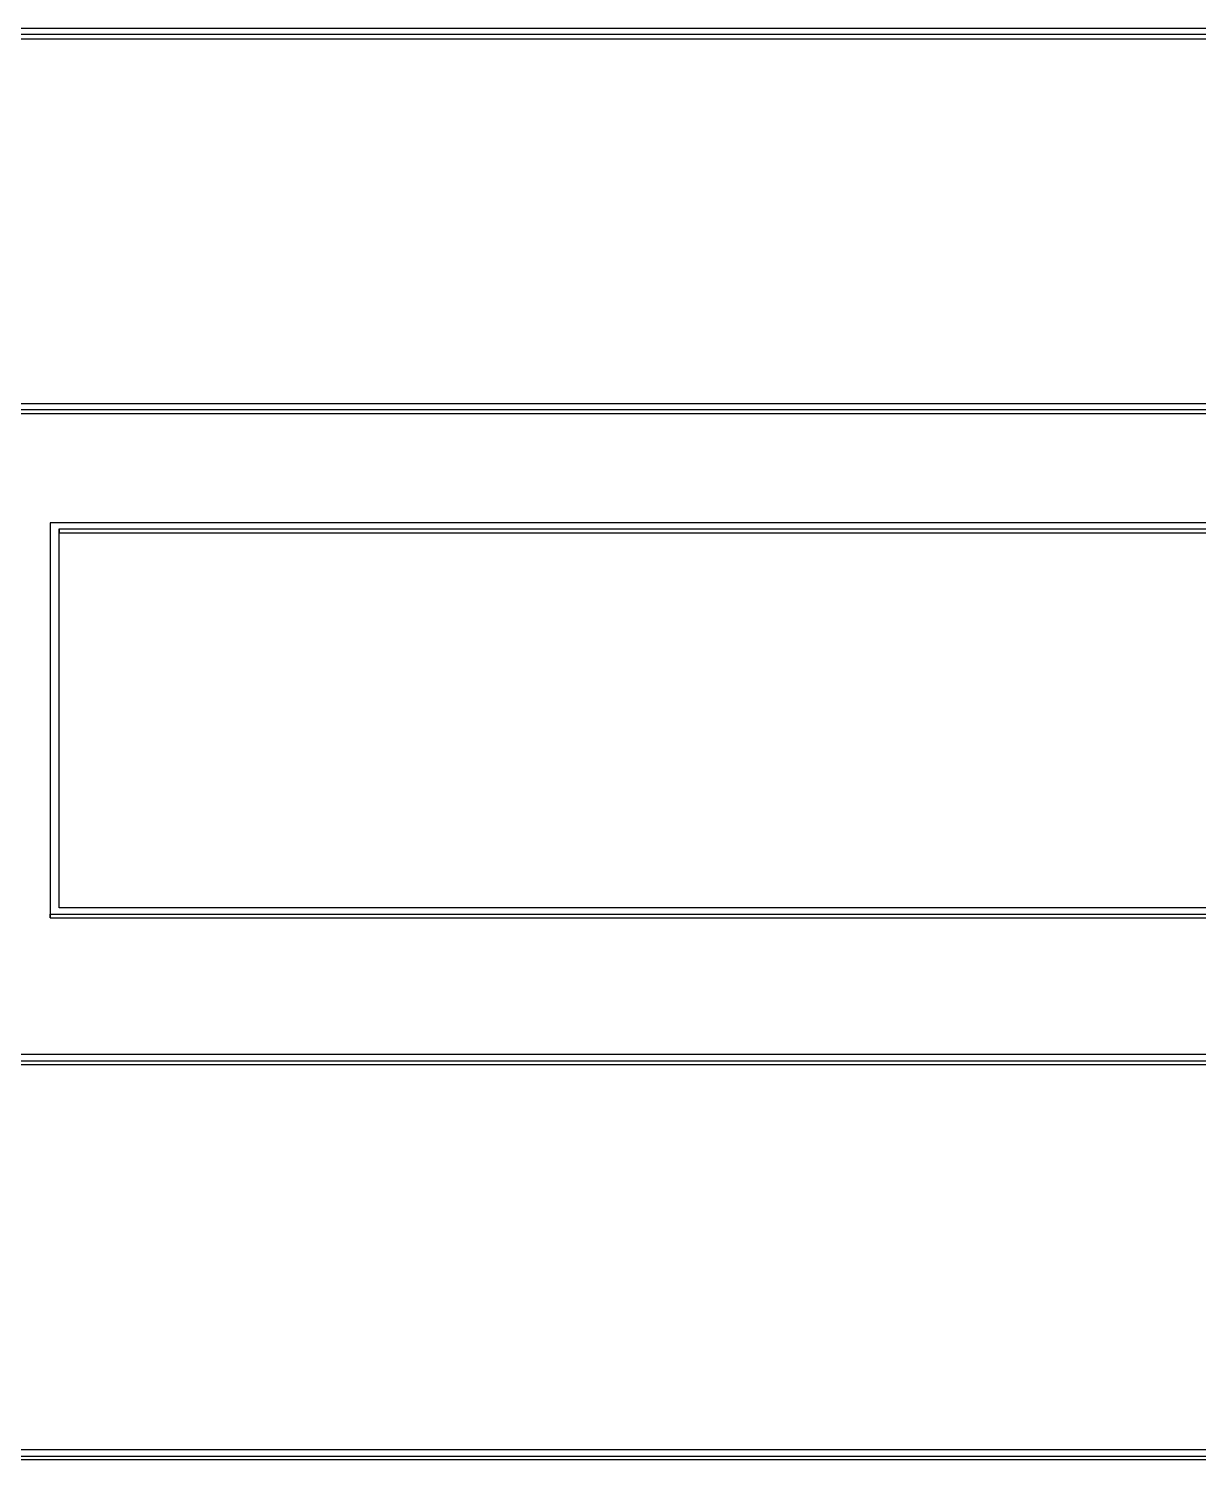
# Model space of a CAD drawing. Header units: millimetres. Extents: x 1852 to 4288, y 681 to 2404.
# Drawn here: x 2419.53 to 2427.02, y 2167.78 to 2176.94 of the extents above; entities that cross this region are included whole.
import ezdxf

# ---------------------------------------------------------------- set-up
doc = ezdxf.new("R2010")
doc.units = ezdxf.units.MM

msp = doc.modelspace()

# ---------------------------------------------------------------- linework, layer by layer
at = {"color": 7, "linetype": 'Continuous', "lineweight": 25}
for p, q in [((2439.731, 2176.9387), (2417.598, 2176.9387)), ((2439.681, 2176.9004), (2417.648, 2176.9004)), ((2417.648, 2176.8738), (2439.681, 2176.8738)), ((2417.598, 2174.4995), (2439.731, 2174.4995)), ((2417.648, 2174.5386), (2439.681, 2174.5387)), ((2417.598, 2174.4745), (2439.731, 2174.4745)), ((2439.681, 2173.7743), (2419.6708, 2173.7742)), ((2419.6708, 2173.7742), (2419.6708, 2173.7497)), ((2419.6708, 2173.7497), (2419.6708, 2171.2443)), ((2419.7269, 2173.7348), (2439.631, 2173.7349)), ((2419.7269, 2173.7348), (2419.7269, 2173.7103)), ((2419.7269, 2173.7103), (2439.631, 2173.7103)), ((2439.6311, 2171.3076), (2419.727, 2171.3075)), ((2419.6708, 2171.2673), (2439.6811, 2171.2674)), ((2419.6708, 2171.2443), (2419.6708, 2171.2673)), ((2419.6708, 2171.2443), (2439.6811, 2171.2444)), ((2439.6811, 2170.3687), (2417.5481, 2170.3686)), ((2417.5981, 2170.3281), (2439.6311, 2170.3282)), ((2417.5981, 2170.3058), (2439.6311, 2170.3059)), ((2439.6311, 2167.8383), (2417.5981, 2167.8381)), ((2417.5481, 2167.797), (2439.6811, 2167.7971)), ((2417.5481, 2167.776), (2439.6811, 2167.7761))]:
    msp.add_line(p, q, dxfattribs=at)
for points, knots in [([(2419.6708, 2173.7742), (2419.6708, 2173.5255), (2419.6708, 2173.0282), (2419.6708, 2172.1933), (2419.6708, 2171.604), (2419.6708, 2171.2673)], [0, 0, 0, 0, 0.300081, 0.600162, 1, 1, 1, 1]), ([(2419.727, 2171.3075), (2419.727, 2171.5602), (2419.727, 2172.0657), (2419.727, 2172.8754), (2419.727, 2173.4296), (2419.7269, 2173.7348)], [0, 0, 0, 0, 0.3099205, 0.6198411, 1, 1, 1, 1]), ([(2419.727, 2171.3075), (2419.727, 2171.5036), (2419.727, 2171.9036), (2419.727, 2172.7067), (2419.727, 2173.3089), (2419.7269, 2173.7103)], [0, 0, 0, 0, 0.242928, 0.495343, 1, 1, 1, 1])]:
    msp.add_open_spline(points, degree=3, knots=knots, dxfattribs=at)

doc.saveas('drawing.dxf')
